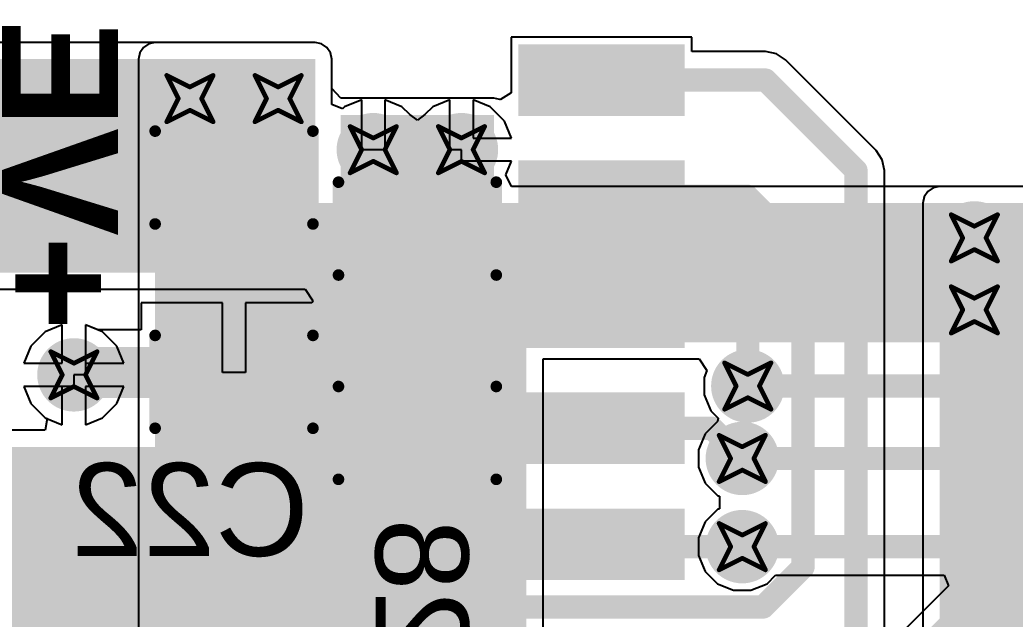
# Model space of a CAD drawing. Header units: inches. Extents: x -48 to 200, y -49 to 27.
# Drawn here: x 0.2757 to 0.7045, y 1.6048 to 1.8629 of the extents above; entities that cross this region are included whole.
import ezdxf

# ---------------------------------------------------------------- set-up
doc = ezdxf.new("R2010")
doc.units = ezdxf.units.IN
doc.header["$MEASUREMENT"] = 0
for name, color, linetype in [('Bottom Layer', 5, 'Continuous'), ('Bottom Overlay', 54, 'Continuous'), ('Bottom Paste', 16, 'Continuous'), ('Bottom Solder', 6, 'Continuous'), ('Drill Drawing', 1, 'Continuous'), ('Top Layer', 1, 'Continuous'), ('Top Solder', 216, 'Continuous'), ('Via Holes', 16, 'Continuous')]:
    doc.layers.add(name, color=color, linetype=linetype)
doc.styles.add('Arial', font='', dxfattribs={"height": 0.2})
doc.styles.add('Arial_Bold', font='', dxfattribs={"height": 0.2})
doc.styles.get('Arial').set_extended_font_data('Arial')
doc.styles.get('Arial_Bold').set_extended_font_data('Arial', bold=True)

# ---------------------------------------------------------------- blocks, each defined once
blk = doc.blocks.new('16_SOIC__0_295___7_50___W______B_27')
at = {"layer": 'Bottom Layer'}
for points in [[(-0.21654, 0.13642), (-0.15276, 0.13642), (-0.15276, 0.11358), (-0.21654, 0.11358)], [(-0.21654, 0.08642), (-0.15276, 0.08642), (-0.15276, 0.06358), (-0.21654, 0.06358)], [(-0.21654, 0.03642), (-0.15276, 0.03642), (-0.15276, 0.01358), (-0.21654, 0.01358)], [(-0.21654, -0.01358), (-0.15276, -0.01358), (-0.15276, -0.03642), (-0.21654, -0.03642)], [(-0.21654, -0.06358), (-0.15276, -0.06358), (-0.15276, -0.08642), (-0.21654, -0.08642)]]:
    blk.add_hatch(color=5, dxfattribs=at).paths.add_polyline_path(points)
at = {"layer": 'Bottom Paste'}
for points in [[(-0.21654, 0.13642), (-0.15276, 0.13642), (-0.15276, 0.11358), (-0.21654, 0.11358)], [(-0.21654, 0.08642), (-0.15276, 0.08642), (-0.15276, 0.06358), (-0.21654, 0.06358)], [(-0.21654, 0.03642), (-0.15276, 0.03642), (-0.15276, 0.01358), (-0.21654, 0.01358)], [(-0.21654, -0.01358), (-0.15276, -0.01358), (-0.15276, -0.03642), (-0.21654, -0.03642)], [(-0.21654, -0.06358), (-0.15276, -0.06358), (-0.15276, -0.08642), (-0.21654, -0.08642)]]:
    blk.add_hatch(color=16, dxfattribs=at).paths.add_polyline_path(points)
at = {"layer": 'Bottom Solder'}
for points in [[(-0.22054, 0.14042), (-0.14876, 0.14042), (-0.14876, 0.10958), (-0.22054, 0.10958)], [(-0.22054, 0.09042), (-0.14876, 0.09042), (-0.14876, 0.05958), (-0.22054, 0.05958)], [(-0.22054, 0.04042), (-0.14876, 0.04042), (-0.14876, 0.00958), (-0.22054, 0.00958)], [(-0.22054, -0.00958), (-0.14876, -0.00958), (-0.14876, -0.04042), (-0.22054, -0.04042)], [(-0.22054, -0.05958), (-0.14876, -0.05958), (-0.14876, -0.09042), (-0.22054, -0.09042)]]:
    blk.add_hatch(color=6, dxfattribs=at).paths.add_polyline_path(points)
blk = doc.blocks.new('CAP_0805_B_34')
at = {"layer": 'Bottom Layer'}
for points in [[(-0.06, 0.03), (-0.02, 0.03), (-0.02, -0.03), (-0.06, -0.03)], [(0.02, 0.03), (0.06, 0.03), (0.06, -0.03), (0.02, -0.03)]]:
    blk.add_hatch(color=5, dxfattribs=at).paths.add_polyline_path(points)
at = {"layer": 'Bottom Paste'}
for points in [[(-0.06, 0.03), (-0.02, 0.03), (-0.02, -0.03), (-0.06, -0.03)], [(0.02, 0.03), (0.06, 0.03), (0.06, -0.03), (0.02, -0.03)]]:
    blk.add_hatch(color=16, dxfattribs=at).paths.add_polyline_path(points)
at = {"layer": 'Bottom Solder'}
for points in [[(-0.06276, 0.03276), (-0.01724, 0.03276), (-0.01724, -0.03276), (-0.06276, -0.03276)], [(0.01724, 0.03276), (0.06276, 0.03276), (0.06276, -0.03276), (0.01724, -0.03276)]]:
    blk.add_hatch(color=6, dxfattribs=at).paths.add_polyline_path(points)
at = {"layer": 'Bottom Overlay', "const_width": 0.005}
for points in [[(-0.064, -0.034), (-0.064, 0.034)], [(-0.024, 0.034), (-0.064, 0.034)], [(0.064, 0.034), (0.024, 0.034)], [(0.064, -0.034), (0.064, 0.034)], [(-0.024, -0.034), (-0.064, -0.034)], [(0.064, -0.034), (0.024, -0.034)]]:
    blk.add_lwpolyline(points, dxfattribs=at)
at = {"layer": 'Bottom Overlay', "const_width": 0.0025}
for points in [[(-0.06525, 0.034, 1), (-0.06275, 0.034, 1)], [(-0.06525, 0.034, 1), (-0.06275, 0.034, 1)], [(-0.02525, 0.034, 1), (-0.02275, 0.034, 1)], [(0.02275, 0.034, 1), (0.02525, 0.034, 1)], [(0.06275, 0.034, 1), (0.06525, 0.034, 1)], [(0.06275, 0.034, 1), (0.06525, 0.034, 1)], [(-0.06525, -0.034, 1), (-0.06275, -0.034, 1)], [(-0.06525, -0.034, 1), (-0.06275, -0.034, 1)], [(-0.02525, -0.034, 1), (-0.02275, -0.034, 1)], [(0.02275, -0.034, 1), (0.02525, -0.034, 1)], [(0.06275, -0.034, 1), (0.06525, -0.034, 1)], [(0.06275, -0.034, 1), (0.06525, -0.034, 1)]]:
    blk.add_lwpolyline(points, format="xyb", close=True, dxfattribs=at)
blk = doc.blocks.new('CAP_0805_B_56')
at = {"layer": 'Bottom Layer'}
for points in [[(-0.06, 0.03), (-0.02, 0.03), (-0.02, -0.03), (-0.06, -0.03)], [(0.02, 0.03), (0.06, 0.03), (0.06, -0.03), (0.02, -0.03)]]:
    blk.add_hatch(color=5, dxfattribs=at).paths.add_polyline_path(points)
at = {"layer": 'Bottom Paste'}
for points in [[(-0.06, 0.03), (-0.02, 0.03), (-0.02, -0.03), (-0.06, -0.03)], [(0.02, 0.03), (0.06, 0.03), (0.06, -0.03), (0.02, -0.03)]]:
    blk.add_hatch(color=16, dxfattribs=at).paths.add_polyline_path(points)
at = {"layer": 'Bottom Solder'}
for points in [[(-0.06276, 0.03276), (-0.01724, 0.03276), (-0.01724, -0.03276), (-0.06276, -0.03276)], [(0.01724, 0.03276), (0.06276, 0.03276), (0.06276, -0.03276), (0.01724, -0.03276)]]:
    blk.add_hatch(color=6, dxfattribs=at).paths.add_polyline_path(points)
at = {"layer": 'Bottom Overlay', "const_width": 0.005}
for points in [[(-0.064, 0.034), (-0.064, -0.034)], [(-0.064, 0.034), (-0.024, 0.034)], [(0.024, 0.034), (0.064, 0.034)], [(0.064, 0.034), (0.064, -0.034)], [(-0.064, -0.034), (-0.024, -0.034)], [(0.024, -0.034), (0.064, -0.034)]]:
    blk.add_lwpolyline(points, dxfattribs=at)
at = {"layer": 'Bottom Overlay', "const_width": 0.0025}
for points in [[(-0.06525, 0.034, 1), (-0.06275, 0.034, 1)], [(-0.06525, 0.034, 1), (-0.06275, 0.034, 1)], [(-0.02525, 0.034, 1), (-0.02275, 0.034, 1)], [(0.02275, 0.034, 1), (0.02525, 0.034, 1)], [(0.06275, 0.034, 1), (0.06525, 0.034, 1)], [(0.06275, 0.034, 1), (0.06525, 0.034, 1)], [(-0.06525, -0.034, 1), (-0.06275, -0.034, 1)], [(-0.06525, -0.034, 1), (-0.06275, -0.034, 1)], [(-0.02525, -0.034, 1), (-0.02275, -0.034, 1)], [(0.02275, -0.034, 1), (0.02525, -0.034, 1)], [(0.06275, -0.034, 1), (0.06525, -0.034, 1)], [(0.06275, -0.034, 1), (0.06525, -0.034, 1)]]:
    blk.add_lwpolyline(points, format="xyb", close=True, dxfattribs=at)

msp = doc.modelspace()

# ---------------------------------------------------------------- hatches: boundary and pattern name
at = {"layer": 'Bottom Layer'}
for points in [[(0.177, 1.754), (0.403, 1.754), (0.403, 1.846), (0.177, 1.846)], [(0.414, 1.723), (0.48, 1.723), (0.48, 1.822), (0.414, 1.822)], [(0.672, 1.539), (0.79, 1.539), (0.79, 1.784), (0.672, 1.784)], [(0.27, 1.474), (0.438, 1.474), (0.438, 1.679), (0.27, 1.679)]]:
    msp.add_hatch(color=5, dxfattribs=at).paths.add_polyline_path(points)
h = msp.add_hatch(color=5, dxfattribs=at)
edge = h.paths.add_edge_path()
edge.add_arc((0.349, 1.829), 0.01181, 0, 360)
h = msp.add_hatch(color=5, dxfattribs=at)
edge = h.paths.add_edge_path()
edge.add_arc((0.387, 1.829), 0.01181, 0, 360)
h = msp.add_hatch(color=5, dxfattribs=at)
edge = h.paths.add_edge_path()
edge.add_arc((0.428, 1.807), 0.01181, 0, 360)
h = msp.add_hatch(color=5, dxfattribs=at)
edge = h.paths.add_edge_path()
edge.add_arc((0.466, 1.807), 0.01181, 0, 360)
h = msp.add_hatch(color=5, dxfattribs=at)
edge = h.paths.add_edge_path()
edge.add_arc((0.687, 1.769), 0.01181, 0, 360)
h = msp.add_hatch(color=5, dxfattribs=at)
edge = h.paths.add_edge_path()
edge.add_arc((0.687, 1.738), 0.01181, 0, 360)
h = msp.add_hatch(color=5, dxfattribs=at)
edge = h.paths.add_edge_path()
edge.add_arc((0.299, 1.71), 0.01181, 0, 360)
h = msp.add_hatch(color=5, dxfattribs=at)
edge = h.paths.add_edge_path()
edge.add_arc((0.58937, 1.70519), 0.01181, 0, 360)
h = msp.add_hatch(color=5, dxfattribs=at)
edge = h.paths.add_edge_path()
edge.add_arc((0.587, 1.674), 0.01181, 0, 360)
h = msp.add_hatch(color=5, dxfattribs=at)
edge = h.paths.add_edge_path()
edge.add_arc((0.587, 1.636), 0.01181, 0, 360)
at = {"layer": 'Bottom Solder'}
h = msp.add_hatch(color=6, dxfattribs=at)
edge = h.paths.add_edge_path()
edge.add_arc((0.349, 1.829), 0.01581, 0, 360)
h = msp.add_hatch(color=6, dxfattribs=at)
edge = h.paths.add_edge_path()
edge.add_arc((0.387, 1.829), 0.01581, 0, 360)
h = msp.add_hatch(color=6, dxfattribs=at)
edge = h.paths.add_edge_path()
edge.add_arc((0.428, 1.807), 0.01581, 0, 360)
h = msp.add_hatch(color=6, dxfattribs=at)
edge = h.paths.add_edge_path()
edge.add_arc((0.466, 1.807), 0.01581, 0, 360)
h = msp.add_hatch(color=6, dxfattribs=at)
edge = h.paths.add_edge_path()
edge.add_arc((0.687, 1.769), 0.01581, 0, 360)
h = msp.add_hatch(color=6, dxfattribs=at)
edge = h.paths.add_edge_path()
edge.add_arc((0.687, 1.738), 0.01581, 0, 360)
h = msp.add_hatch(color=6, dxfattribs=at)
edge = h.paths.add_edge_path()
edge.add_arc((0.299, 1.71), 0.01581, 0, 360)
h = msp.add_hatch(color=6, dxfattribs=at)
edge = h.paths.add_edge_path()
edge.add_arc((0.58937, 1.70519), 0.01581, 0, 360)
h = msp.add_hatch(color=6, dxfattribs=at)
edge = h.paths.add_edge_path()
edge.add_arc((0.587, 1.674), 0.01581, 0, 360)
h = msp.add_hatch(color=6, dxfattribs=at)
edge = h.paths.add_edge_path()
edge.add_arc((0.587, 1.636), 0.01581, 0, 360)
at = {"layer": 'Top Layer'}
for points in [[(0.334, 1.495), (0.403, 1.495), (0.403, 1.846), (0.334, 1.846)], [(0.339, 1.724), (0.707, 1.724), (0.707, 1.784), (0.339, 1.784)], [(0.339, 1.495), (0.494, 1.495), (0.494, 1.764), (0.339, 1.764)]]:
    msp.add_hatch(color=1, dxfattribs=at).paths.add_polyline_path(points)
h = msp.add_hatch(color=1, dxfattribs=at)
edge = h.paths.add_edge_path()
edge.add_arc((0.349, 1.829), 0.01181, 0, 360)
h = msp.add_hatch(color=1, dxfattribs=at)
edge = h.paths.add_edge_path()
edge.add_arc((0.387, 1.829), 0.01181, 0, 360)
h = msp.add_hatch(color=1, dxfattribs=at)
edge = h.paths.add_edge_path()
edge.add_arc((0.428, 1.807), 0.01181, 0, 360)
h = msp.add_hatch(color=1, dxfattribs=at)
edge = h.paths.add_edge_path()
edge.add_arc((0.466, 1.807), 0.01181, 0, 360)
h = msp.add_hatch(color=1, dxfattribs=at)
edge = h.paths.add_edge_path()
edge.add_arc((0.687, 1.769), 0.01181, 0, 360)
h = msp.add_hatch(color=1, dxfattribs=at)
edge = h.paths.add_edge_path()
edge.add_arc((0.687, 1.738), 0.01181, 0, 360)
h = msp.add_hatch(color=1, dxfattribs=at)
edge = h.paths.add_edge_path()
edge.add_arc((0.299, 1.71), 0.01181, 0, 360)
h = msp.add_hatch(color=1, dxfattribs=at)
edge = h.paths.add_edge_path()
edge.add_arc((0.58937, 1.70519), 0.01181, 0, 360)
h = msp.add_hatch(color=1, dxfattribs=at)
edge = h.paths.add_edge_path()
edge.add_arc((0.587, 1.674), 0.01181, 0, 360)
h = msp.add_hatch(color=1, dxfattribs=at)
edge = h.paths.add_edge_path()
edge.add_arc((0.587, 1.636), 0.01181, 0, 360)
at = {"layer": 'Top Solder'}
h = msp.add_hatch(color=216, dxfattribs=at)
edge = h.paths.add_edge_path()
edge.add_arc((0.349, 1.829), 0.01581, 0, 360)
h = msp.add_hatch(color=216, dxfattribs=at)
edge = h.paths.add_edge_path()
edge.add_arc((0.387, 1.829), 0.01581, 0, 360)
h = msp.add_hatch(color=216, dxfattribs=at)
edge = h.paths.add_edge_path()
edge.add_arc((0.428, 1.807), 0.01581, 0, 360)
h = msp.add_hatch(color=216, dxfattribs=at)
edge = h.paths.add_edge_path()
edge.add_arc((0.466, 1.807), 0.01581, 0, 360)
h = msp.add_hatch(color=216, dxfattribs=at)
edge = h.paths.add_edge_path()
edge.add_arc((0.687, 1.769), 0.01581, 0, 360)
h = msp.add_hatch(color=216, dxfattribs=at)
edge = h.paths.add_edge_path()
edge.add_arc((0.687, 1.738), 0.01581, 0, 360)
h = msp.add_hatch(color=216, dxfattribs=at)
edge = h.paths.add_edge_path()
edge.add_arc((0.299, 1.71), 0.01581, 0, 360)
h = msp.add_hatch(color=216, dxfattribs=at)
edge = h.paths.add_edge_path()
edge.add_arc((0.58937, 1.70519), 0.01581, 0, 360)
h = msp.add_hatch(color=216, dxfattribs=at)
edge = h.paths.add_edge_path()
edge.add_arc((0.587, 1.674), 0.01581, 0, 360)
h = msp.add_hatch(color=216, dxfattribs=at)
edge = h.paths.add_edge_path()
edge.add_arc((0.587, 1.636), 0.01581, 0, 360)
at = {"layer": 'Via Holes'}
h = msp.add_hatch(color=7, dxfattribs=at)
edge = h.paths.add_edge_path()
edge.add_arc((0.349, 1.829), 0.00591, 0, 360)
h = msp.add_hatch(color=7, dxfattribs=at)
edge = h.paths.add_edge_path()
edge.add_arc((0.387, 1.829), 0.00591, 0, 360)
h = msp.add_hatch(color=7, dxfattribs=at)
edge = h.paths.add_edge_path()
edge.add_arc((0.428, 1.807), 0.00591, 0, 360)
h = msp.add_hatch(color=7, dxfattribs=at)
edge = h.paths.add_edge_path()
edge.add_arc((0.466, 1.807), 0.00591, 0, 360)
h = msp.add_hatch(color=7, dxfattribs=at)
edge = h.paths.add_edge_path()
edge.add_arc((0.687, 1.769), 0.00591, 0, 360)
h = msp.add_hatch(color=7, dxfattribs=at)
edge = h.paths.add_edge_path()
edge.add_arc((0.687, 1.738), 0.00591, 0, 360)
h = msp.add_hatch(color=7, dxfattribs=at)
edge = h.paths.add_edge_path()
edge.add_arc((0.299, 1.71), 0.00591, 0, 360)
h = msp.add_hatch(color=7, dxfattribs=at)
edge = h.paths.add_edge_path()
edge.add_arc((0.58937, 1.70519), 0.00591, 0, 360)
h = msp.add_hatch(color=7, dxfattribs=at)
edge = h.paths.add_edge_path()
edge.add_arc((0.587, 1.674), 0.00591, 0, 360)
h = msp.add_hatch(color=7, dxfattribs=at)
edge = h.paths.add_edge_path()
edge.add_arc((0.587, 1.636), 0.00591, 0, 360)

# ---------------------------------------------------------------- linework, layer by layer
at = {"layer": 'Bottom Layer'}
for p, q in [((0.403, 1.85314), (0.177, 1.85314)), ((0.40573, 1.85259), (0.403, 1.85314)), ((0.40805, 1.85105), (0.40573, 1.85259)), ((0.56524, 1.85542), (0.48746, 1.85542)), ((0.48746, 1.85542), (0.48746, 1.83144)), ((0.56524, 1.84924), (0.56524, 1.85542)), ((0.40959, 1.84873), (0.40805, 1.85105)), ((0.41014, 1.846), (0.40959, 1.84873)), ((0.597, 1.84924), (0.56524, 1.84924)), ((0.60168, 1.8483), (0.597, 1.84924)), ((0.60565, 1.84565), (0.60168, 1.8483)), ((0.41014, 1.83339), (0.41014, 1.846)), ((0.64465, 1.80665), (0.60565, 1.84565)), ((0.414, 1.82914), (0.41014, 1.83339)), ((0.48746, 1.83144), (0.4828, 1.82864)), ((0.48, 1.82914), (0.414, 1.82914)), ((0.48246, 1.82865), (0.48, 1.82914)), ((0.4828, 1.82864), (0.48246, 1.82865)), ((0.6473, 1.80268), (0.64465, 1.80665)), ((0.64824, 1.798), (0.6473, 1.80268)), ((0.64824, 1.51307), (0.64824, 1.798)), ((0.66695, 1.78905), (0.66541, 1.78673)), ((0.66927, 1.79059), (0.66695, 1.78905)), ((0.672, 1.79114), (0.66927, 1.79059)), ((0.79, 1.79114), (0.672, 1.79114)), ((0.66541, 1.78673), (0.66486, 1.784)), ((0.66486, 1.784), (0.66486, 1.559)), ((0.177, 1.74686), (0.3987, 1.74686)), ((0.3987, 1.74686), (0.40195, 1.74186)), ((0.40195, 1.74186), (0.40157, 1.741)), ((0.363, 1.741), (0.328, 1.741)), ((0.328, 1.741), (0.328, 1.72935)), ((0.363, 1.711), (0.363, 1.741)), ((0.40157, 1.741), (0.373, 1.741)), ((0.373, 1.741), (0.373, 1.711)), ((0.28665, 1.72849), (0.28051, 1.72235)), ((0.294, 1.73154), (0.28665, 1.72849)), ((0.294, 1.715), (0.294, 1.73154)), ((0.30927, 1.72935), (0.304, 1.73154)), ((0.304, 1.73154), (0.304, 1.71)), ((0.328, 1.72935), (0.30927, 1.72935)), ((0.28051, 1.72235), (0.27746, 1.715)), ((0.27746, 1.715), (0.294, 1.715)), ((0.373, 1.711), (0.363, 1.711)), ((0.304, 1.71), (0.299, 1.71)), ((0.299, 1.71), (0.299, 1.705)), ((0.299, 1.705), (0.27746, 1.705)), ((0.27746, 1.705), (0.28051, 1.69765)), ((0.28051, 1.69765), (0.28665, 1.69151)), ((0.28754, 1.69114), (0.28655, 1.68614)), ((0.28665, 1.69151), (0.28754, 1.69114)), ((0.28655, 1.68614), (0.252, 1.68614))]:
    msp.add_line(p, q, dxfattribs=at)
for points, const_width in [([(0.52635, 1.837), (0.597, 1.837)], 0.01), ([(0.597, 1.837), (0.636, 1.798)], 0.01), ([(0.636, 1.508), (0.636, 1.798)], 0.01), ([(0.52635, 1.787), (0.589, 1.787)], 0.01), ([(0.589, 1.787), (0.61318, 1.76282)], 0.01), ([(0.61318, 1.62718), (0.61318, 1.76282)], 0.01), ([(0.52635, 1.737), (0.579, 1.737)], 0.01), ([(0.579, 1.737), (0.58937, 1.72663)], 0.01), ([(0.58937, 1.70519), (0.58937, 1.72663)], 0.01), ([(0.299, 1.71), (0.29944, 1.71)], 0.022), ([(0.29944, 1.71), (0.30044, 1.711)], 0.022), ([(0.30044, 1.711), (0.368, 1.711)], 0.022), ([(0.52635, 1.687), (0.574, 1.687)], 0.01), ([(0.574, 1.687), (0.587, 1.674)], 0.01), ([(0.52635, 1.637), (0.52735, 1.636)], 0.01), ([(0.52735, 1.636), (0.587, 1.636)], 0.01), ([(0.596, 1.61), (0.61318, 1.62718)], 0.01), ([(0.45, 1.58818), (0.47182, 1.61)], 0.01), ([(0.47182, 1.61), (0.596, 1.61)], 0.01)]:
    msp.add_lwpolyline(points, dxfattribs=dict(at, const_width=const_width))
for points, const_width in [([(0.52385, 1.837, 1), (0.52885, 1.837, 1)], 0.005), ([(0.5945, 1.837, 1), (0.5995, 1.837, 1)], 0.005), ([(0.5945, 1.837, 1), (0.5995, 1.837, 1)], 0.005), ([(0.6335, 1.798, 1), (0.6385, 1.798, 1)], 0.005), ([(0.6335, 1.798, 1), (0.6385, 1.798, 1)], 0.005), ([(0.52385, 1.787, 1), (0.52885, 1.787, 1)], 0.005), ([(0.5865, 1.787, 1), (0.5915, 1.787, 1)], 0.005), ([(0.5865, 1.787, 1), (0.5915, 1.787, 1)], 0.005), ([(0.61068, 1.76282, 1), (0.61568, 1.76282, 1)], 0.005), ([(0.61068, 1.76282, 1), (0.61568, 1.76282, 1)], 0.005), ([(0.52385, 1.737, 1), (0.52885, 1.737, 1)], 0.005), ([(0.5765, 1.737, 1), (0.5815, 1.737, 1)], 0.005), ([(0.5765, 1.737, 1), (0.5815, 1.737, 1)], 0.005), ([(0.58687, 1.72663, 1), (0.59187, 1.72663, 1)], 0.005), ([(0.58687, 1.72663, 1), (0.59187, 1.72663, 1)], 0.005), ([(0.2935, 1.71, 1), (0.3045, 1.71, 1)], 0.011), ([(0.29394, 1.71, 1), (0.30494, 1.71, 1)], 0.011), ([(0.29394, 1.71, 1), (0.30494, 1.71, 1)], 0.011), ([(0.29494, 1.711, 1), (0.30594, 1.711, 1)], 0.011), ([(0.29494, 1.711, 1), (0.30594, 1.711, 1)], 0.011), ([(0.3625, 1.711, 1), (0.3735, 1.711, 1)], 0.011), ([(0.58687, 1.70519, 1), (0.59187, 1.70519, 1)], 0.005), ([(0.52385, 1.687, 1), (0.52885, 1.687, 1)], 0.005), ([(0.5715, 1.687, 1), (0.5765, 1.687, 1)], 0.005), ([(0.5715, 1.687, 1), (0.5765, 1.687, 1)], 0.005), ([(0.5845, 1.674, 1), (0.5895, 1.674, 1)], 0.005), ([(0.52385, 1.637, 1), (0.52885, 1.637, 1)], 0.005), ([(0.52485, 1.636, 1), (0.52985, 1.636, 1)], 0.005), ([(0.52485, 1.636, 1), (0.52985, 1.636, 1)], 0.005), ([(0.5845, 1.636, 1), (0.5895, 1.636, 1)], 0.005), ([(0.61068, 1.62718, 1), (0.61568, 1.62718, 1)], 0.005), ([(0.61068, 1.62718, 1), (0.61568, 1.62718, 1)], 0.005), ([(0.46932, 1.61, 1), (0.47432, 1.61, 1)], 0.005), ([(0.46932, 1.61, 1), (0.47432, 1.61, 1)], 0.005), ([(0.5935, 1.61, 1), (0.5985, 1.61, 1)], 0.005), ([(0.5935, 1.61, 1), (0.5985, 1.61, 1)], 0.005)]:
    msp.add_lwpolyline(points, format="xyb", close=True, dxfattribs=dict(at, const_width=const_width))
at = {"layer": 'Drill Drawing', "const_width": 0.002}
for points in [[(0.339, 1.839), (0.349, 1.834)], [(0.339, 1.839), (0.344, 1.829)], [(0.349, 1.834), (0.359, 1.839)], [(0.354, 1.829), (0.359, 1.839)], [(0.377, 1.839), (0.387, 1.834)], [(0.377, 1.839), (0.382, 1.829)], [(0.387, 1.834), (0.397, 1.839)], [(0.392, 1.829), (0.397, 1.839)], [(0.339, 1.819), (0.344, 1.829)], [(0.354, 1.829), (0.359, 1.819)], [(0.377, 1.819), (0.382, 1.829)], [(0.392, 1.829), (0.397, 1.819)], [(0.339, 1.819), (0.349, 1.824)], [(0.349, 1.824), (0.359, 1.819)], [(0.377, 1.819), (0.387, 1.824)], [(0.387, 1.824), (0.397, 1.819)], [(0.418, 1.817), (0.428, 1.812)], [(0.418, 1.817), (0.423, 1.807)], [(0.428, 1.812), (0.438, 1.817)], [(0.433, 1.807), (0.438, 1.817)], [(0.456, 1.817), (0.466, 1.812)], [(0.456, 1.817), (0.461, 1.807)], [(0.466, 1.812), (0.476, 1.817)], [(0.471, 1.807), (0.476, 1.817)], [(0.418, 1.797), (0.423, 1.807)], [(0.433, 1.807), (0.438, 1.797)], [(0.456, 1.797), (0.461, 1.807)], [(0.471, 1.807), (0.476, 1.797)], [(0.418, 1.797), (0.428, 1.802)], [(0.428, 1.802), (0.438, 1.797)], [(0.456, 1.797), (0.466, 1.802)], [(0.466, 1.802), (0.476, 1.797)], [(0.677, 1.779), (0.687, 1.774)], [(0.677, 1.779), (0.682, 1.769)], [(0.687, 1.774), (0.697, 1.779)], [(0.692, 1.769), (0.697, 1.779)], [(0.677, 1.759), (0.682, 1.769)], [(0.692, 1.769), (0.697, 1.759)], [(0.677, 1.759), (0.687, 1.764)], [(0.687, 1.764), (0.697, 1.759)], [(0.677, 1.748), (0.687, 1.743)], [(0.677, 1.748), (0.682, 1.738)], [(0.687, 1.743), (0.697, 1.748)], [(0.692, 1.738), (0.697, 1.748)], [(0.677, 1.728), (0.682, 1.738)], [(0.692, 1.738), (0.697, 1.728)], [(0.677, 1.728), (0.687, 1.733)], [(0.687, 1.733), (0.697, 1.728)], [(0.289, 1.72), (0.299, 1.715)], [(0.289, 1.72), (0.294, 1.71)], [(0.299, 1.715), (0.309, 1.72)], [(0.304, 1.71), (0.309, 1.72)], [(0.57937, 1.71519), (0.58937, 1.71019)], [(0.57937, 1.71519), (0.58437, 1.70519)], [(0.58937, 1.71019), (0.59937, 1.71519)], [(0.59437, 1.70519), (0.59937, 1.71519)], [(0.289, 1.7), (0.294, 1.71)], [(0.304, 1.71), (0.309, 1.7)], [(0.289, 1.7), (0.299, 1.705)], [(0.299, 1.705), (0.309, 1.7)], [(0.57937, 1.69519), (0.58437, 1.70519)], [(0.59437, 1.70519), (0.59937, 1.69519)], [(0.57937, 1.69519), (0.58937, 1.70019)], [(0.58937, 1.70019), (0.59937, 1.69519)], [(0.577, 1.684), (0.587, 1.679)], [(0.577, 1.684), (0.582, 1.674)], [(0.587, 1.679), (0.597, 1.684)], [(0.592, 1.674), (0.597, 1.684)], [(0.577, 1.664), (0.582, 1.674)], [(0.592, 1.674), (0.597, 1.664)], [(0.577, 1.664), (0.587, 1.669)], [(0.587, 1.669), (0.597, 1.664)], [(0.577, 1.646), (0.587, 1.641)], [(0.577, 1.646), (0.582, 1.636)], [(0.587, 1.641), (0.597, 1.646)], [(0.592, 1.636), (0.597, 1.646)], [(0.577, 1.626), (0.582, 1.636)], [(0.592, 1.636), (0.597, 1.626)], [(0.577, 1.626), (0.587, 1.631)], [(0.587, 1.631), (0.597, 1.626)]]:
    msp.add_lwpolyline(points, dxfattribs=at)
at = {"layer": 'Drill Drawing', "const_width": 0.001}
for points in [[(0.3385, 1.839, 1), (0.3395, 1.839, 1)], [(0.3385, 1.839, 1), (0.3395, 1.839, 1)], [(0.3585, 1.839, 1), (0.3595, 1.839, 1)], [(0.3585, 1.839, 1), (0.3595, 1.839, 1)], [(0.3765, 1.839, 1), (0.3775, 1.839, 1)], [(0.3765, 1.839, 1), (0.3775, 1.839, 1)], [(0.3965, 1.839, 1), (0.3975, 1.839, 1)], [(0.3965, 1.839, 1), (0.3975, 1.839, 1)], [(0.3485, 1.834, 1), (0.3495, 1.834, 1)], [(0.3485, 1.834, 1), (0.3495, 1.834, 1)], [(0.3865, 1.834, 1), (0.3875, 1.834, 1)], [(0.3865, 1.834, 1), (0.3875, 1.834, 1)], [(0.3435, 1.829, 1), (0.3445, 1.829, 1)], [(0.3435, 1.829, 1), (0.3445, 1.829, 1)], [(0.3535, 1.829, 1), (0.3545, 1.829, 1)], [(0.3535, 1.829, 1), (0.3545, 1.829, 1)], [(0.3815, 1.829, 1), (0.3825, 1.829, 1)], [(0.3815, 1.829, 1), (0.3825, 1.829, 1)], [(0.3915, 1.829, 1), (0.3925, 1.829, 1)], [(0.3915, 1.829, 1), (0.3925, 1.829, 1)], [(0.3485, 1.824, 1), (0.3495, 1.824, 1)], [(0.3485, 1.824, 1), (0.3495, 1.824, 1)], [(0.3865, 1.824, 1), (0.3875, 1.824, 1)], [(0.3865, 1.824, 1), (0.3875, 1.824, 1)], [(0.3385, 1.819, 1), (0.3395, 1.819, 1)], [(0.3385, 1.819, 1), (0.3395, 1.819, 1)], [(0.3585, 1.819, 1), (0.3595, 1.819, 1)], [(0.3585, 1.819, 1), (0.3595, 1.819, 1)], [(0.3765, 1.819, 1), (0.3775, 1.819, 1)], [(0.3765, 1.819, 1), (0.3775, 1.819, 1)], [(0.3965, 1.819, 1), (0.3975, 1.819, 1)], [(0.3965, 1.819, 1), (0.3975, 1.819, 1)], [(0.4175, 1.817, 1), (0.4185, 1.817, 1)], [(0.4175, 1.817, 1), (0.4185, 1.817, 1)], [(0.4375, 1.817, 1), (0.4385, 1.817, 1)], [(0.4375, 1.817, 1), (0.4385, 1.817, 1)], [(0.4555, 1.817, 1), (0.4565, 1.817, 1)], [(0.4555, 1.817, 1), (0.4565, 1.817, 1)], [(0.4755, 1.817, 1), (0.4765, 1.817, 1)], [(0.4755, 1.817, 1), (0.4765, 1.817, 1)], [(0.4275, 1.812, 1), (0.4285, 1.812, 1)], [(0.4275, 1.812, 1), (0.4285, 1.812, 1)], [(0.4655, 1.812, 1), (0.4665, 1.812, 1)], [(0.4655, 1.812, 1), (0.4665, 1.812, 1)], [(0.4225, 1.807, 1), (0.4235, 1.807, 1)], [(0.4225, 1.807, 1), (0.4235, 1.807, 1)], [(0.4325, 1.807, 1), (0.4335, 1.807, 1)], [(0.4325, 1.807, 1), (0.4335, 1.807, 1)], [(0.4605, 1.807, 1), (0.4615, 1.807, 1)], [(0.4605, 1.807, 1), (0.4615, 1.807, 1)], [(0.4705, 1.807, 1), (0.4715, 1.807, 1)], [(0.4705, 1.807, 1), (0.4715, 1.807, 1)], [(0.4275, 1.802, 1), (0.4285, 1.802, 1)], [(0.4275, 1.802, 1), (0.4285, 1.802, 1)], [(0.4655, 1.802, 1), (0.4665, 1.802, 1)], [(0.4655, 1.802, 1), (0.4665, 1.802, 1)], [(0.4175, 1.797, 1), (0.4185, 1.797, 1)], [(0.4175, 1.797, 1), (0.4185, 1.797, 1)], [(0.4375, 1.797, 1), (0.4385, 1.797, 1)], [(0.4375, 1.797, 1), (0.4385, 1.797, 1)], [(0.4555, 1.797, 1), (0.4565, 1.797, 1)], [(0.4555, 1.797, 1), (0.4565, 1.797, 1)], [(0.4755, 1.797, 1), (0.4765, 1.797, 1)], [(0.4755, 1.797, 1), (0.4765, 1.797, 1)], [(0.6765, 1.779, 1), (0.6775, 1.779, 1)], [(0.6765, 1.779, 1), (0.6775, 1.779, 1)], [(0.6965, 1.779, 1), (0.6975, 1.779, 1)], [(0.6965, 1.779, 1), (0.6975, 1.779, 1)], [(0.6865, 1.774, 1), (0.6875, 1.774, 1)], [(0.6865, 1.774, 1), (0.6875, 1.774, 1)], [(0.6815, 1.769, 1), (0.6825, 1.769, 1)], [(0.6815, 1.769, 1), (0.6825, 1.769, 1)], [(0.6915, 1.769, 1), (0.6925, 1.769, 1)], [(0.6915, 1.769, 1), (0.6925, 1.769, 1)], [(0.6865, 1.764, 1), (0.6875, 1.764, 1)], [(0.6865, 1.764, 1), (0.6875, 1.764, 1)], [(0.6765, 1.759, 1), (0.6775, 1.759, 1)], [(0.6765, 1.759, 1), (0.6775, 1.759, 1)], [(0.6965, 1.759, 1), (0.6975, 1.759, 1)], [(0.6965, 1.759, 1), (0.6975, 1.759, 1)], [(0.6765, 1.748, 1), (0.6775, 1.748, 1)], [(0.6765, 1.748, 1), (0.6775, 1.748, 1)], [(0.6965, 1.748, 1), (0.6975, 1.748, 1)], [(0.6965, 1.748, 1), (0.6975, 1.748, 1)], [(0.6865, 1.743, 1), (0.6875, 1.743, 1)], [(0.6865, 1.743, 1), (0.6875, 1.743, 1)], [(0.6815, 1.738, 1), (0.6825, 1.738, 1)], [(0.6815, 1.738, 1), (0.6825, 1.738, 1)], [(0.6915, 1.738, 1), (0.6925, 1.738, 1)], [(0.6915, 1.738, 1), (0.6925, 1.738, 1)], [(0.6865, 1.733, 1), (0.6875, 1.733, 1)], [(0.6865, 1.733, 1), (0.6875, 1.733, 1)], [(0.6765, 1.728, 1), (0.6775, 1.728, 1)], [(0.6765, 1.728, 1), (0.6775, 1.728, 1)], [(0.6965, 1.728, 1), (0.6975, 1.728, 1)], [(0.6965, 1.728, 1), (0.6975, 1.728, 1)], [(0.2885, 1.72, 1), (0.2895, 1.72, 1)], [(0.2885, 1.72, 1), (0.2895, 1.72, 1)], [(0.3085, 1.72, 1), (0.3095, 1.72, 1)], [(0.3085, 1.72, 1), (0.3095, 1.72, 1)], [(0.2985, 1.715, 1), (0.2995, 1.715, 1)], [(0.2985, 1.715, 1), (0.2995, 1.715, 1)], [(0.57887, 1.71519, 1), (0.57987, 1.71519, 1)], [(0.57887, 1.71519, 1), (0.57987, 1.71519, 1)], [(0.59887, 1.71519, 1), (0.59987, 1.71519, 1)], [(0.59887, 1.71519, 1), (0.59987, 1.71519, 1)], [(0.2935, 1.71, 1), (0.2945, 1.71, 1)], [(0.2935, 1.71, 1), (0.2945, 1.71, 1)], [(0.3035, 1.71, 1), (0.3045, 1.71, 1)], [(0.3035, 1.71, 1), (0.3045, 1.71, 1)], [(0.58887, 1.71019, 1), (0.58987, 1.71019, 1)], [(0.58887, 1.71019, 1), (0.58987, 1.71019, 1)], [(0.2985, 1.705, 1), (0.2995, 1.705, 1)], [(0.2985, 1.705, 1), (0.2995, 1.705, 1)], [(0.58387, 1.70519, 1), (0.58487, 1.70519, 1)], [(0.58387, 1.70519, 1), (0.58487, 1.70519, 1)], [(0.59387, 1.70519, 1), (0.59487, 1.70519, 1)], [(0.59387, 1.70519, 1), (0.59487, 1.70519, 1)], [(0.2885, 1.7, 1), (0.2895, 1.7, 1)], [(0.2885, 1.7, 1), (0.2895, 1.7, 1)], [(0.3085, 1.7, 1), (0.3095, 1.7, 1)], [(0.3085, 1.7, 1), (0.3095, 1.7, 1)], [(0.58887, 1.70019, 1), (0.58987, 1.70019, 1)], [(0.58887, 1.70019, 1), (0.58987, 1.70019, 1)], [(0.57887, 1.69519, 1), (0.57987, 1.69519, 1)], [(0.57887, 1.69519, 1), (0.57987, 1.69519, 1)], [(0.59887, 1.69519, 1), (0.59987, 1.69519, 1)], [(0.59887, 1.69519, 1), (0.59987, 1.69519, 1)], [(0.5765, 1.684, 1), (0.5775, 1.684, 1)], [(0.5765, 1.684, 1), (0.5775, 1.684, 1)], [(0.5965, 1.684, 1), (0.5975, 1.684, 1)], [(0.5965, 1.684, 1), (0.5975, 1.684, 1)], [(0.5865, 1.679, 1), (0.5875, 1.679, 1)], [(0.5865, 1.679, 1), (0.5875, 1.679, 1)], [(0.5815, 1.674, 1), (0.5825, 1.674, 1)], [(0.5815, 1.674, 1), (0.5825, 1.674, 1)], [(0.5915, 1.674, 1), (0.5925, 1.674, 1)], [(0.5915, 1.674, 1), (0.5925, 1.674, 1)], [(0.5865, 1.669, 1), (0.5875, 1.669, 1)], [(0.5865, 1.669, 1), (0.5875, 1.669, 1)], [(0.5765, 1.664, 1), (0.5775, 1.664, 1)], [(0.5765, 1.664, 1), (0.5775, 1.664, 1)], [(0.5965, 1.664, 1), (0.5975, 1.664, 1)], [(0.5965, 1.664, 1), (0.5975, 1.664, 1)], [(0.5765, 1.646, 1), (0.5775, 1.646, 1)], [(0.5765, 1.646, 1), (0.5775, 1.646, 1)], [(0.5965, 1.646, 1), (0.5975, 1.646, 1)], [(0.5965, 1.646, 1), (0.5975, 1.646, 1)], [(0.5865, 1.641, 1), (0.5875, 1.641, 1)], [(0.5865, 1.641, 1), (0.5875, 1.641, 1)], [(0.5815, 1.636, 1), (0.5825, 1.636, 1)], [(0.5815, 1.636, 1), (0.5825, 1.636, 1)], [(0.5915, 1.636, 1), (0.5925, 1.636, 1)], [(0.5915, 1.636, 1), (0.5925, 1.636, 1)], [(0.5865, 1.631, 1), (0.5875, 1.631, 1)], [(0.5865, 1.631, 1), (0.5875, 1.631, 1)], [(0.5765, 1.626, 1), (0.5775, 1.626, 1)], [(0.5765, 1.626, 1), (0.5775, 1.626, 1)], [(0.5965, 1.626, 1), (0.5975, 1.626, 1)], [(0.5965, 1.626, 1), (0.5975, 1.626, 1)]]:
    msp.add_lwpolyline(points, format="xyb", close=True, dxfattribs=at)
at = {"layer": 'Top Layer'}
for p, q in [((0.33127, 1.85259), (0.32895, 1.85105)), ((0.334, 1.85314), (0.33127, 1.85259)), ((0.403, 1.85314), (0.334, 1.85314)), ((0.40573, 1.85259), (0.403, 1.85314)), ((0.40805, 1.85105), (0.40573, 1.85259)), ((0.32741, 1.84873), (0.32686, 1.846)), ((0.32895, 1.85105), (0.32741, 1.84873)), ((0.40959, 1.84873), (0.40805, 1.85105)), ((0.41014, 1.846), (0.40959, 1.84873)), ((0.32686, 1.846), (0.32686, 1.495)), ((0.41014, 1.82652), (0.41014, 1.846)), ((0.423, 1.82854), (0.41565, 1.82549)), ((0.423, 1.807), (0.423, 1.82854)), ((0.44035, 1.82549), (0.433, 1.82854)), ((0.433, 1.82854), (0.433, 1.807)), ((0.461, 1.82854), (0.45365, 1.82549)), ((0.461, 1.807), (0.461, 1.82854)), ((0.47835, 1.82549), (0.471, 1.82854)), ((0.471, 1.82854), (0.471, 1.812)), ((0.41476, 1.8246), (0.41014, 1.82652)), ((0.41565, 1.82549), (0.41476, 1.8246)), ((0.44373, 1.82211), (0.44035, 1.82549)), ((0.45365, 1.82549), (0.45027, 1.82211)), ((0.48449, 1.81935), (0.47835, 1.82549)), ((0.447, 1.81973), (0.44373, 1.82211)), ((0.45027, 1.82211), (0.447, 1.81973)), ((0.48754, 1.812), (0.48449, 1.81935)), ((0.471, 1.812), (0.48754, 1.812)), ((0.433, 1.807), (0.423, 1.807)), ((0.466, 1.807), (0.461, 1.807)), ((0.466, 1.802), (0.466, 1.807)), ((0.48754, 1.802), (0.466, 1.802)), ((0.48511, 1.79614), (0.48754, 1.802)), ((0.48752, 1.79114), (0.48511, 1.79614)), ((0.707, 1.79114), (0.48752, 1.79114)), ((0.28665, 1.72849), (0.28051, 1.72235)), ((0.294, 1.73154), (0.28665, 1.72849)), ((0.294, 1.715), (0.294, 1.73154)), ((0.31135, 1.72849), (0.304, 1.73154)), ((0.304, 1.73154), (0.304, 1.715)), ((0.31749, 1.72235), (0.31135, 1.72849)), ((0.28051, 1.72235), (0.27746, 1.715)), ((0.32054, 1.715), (0.31749, 1.72235)), ((0.50114, 1.495), (0.50114, 1.71686)), ((0.50114, 1.71686), (0.56843, 1.71686)), ((0.56843, 1.71686), (0.57177, 1.71186)), ((0.27746, 1.715), (0.294, 1.715)), ((0.304, 1.715), (0.32054, 1.715)), ((0.57177, 1.71186), (0.57056, 1.70893)), ((0.57056, 1.70893), (0.57056, 1.70145)), ((0.294, 1.705), (0.27746, 1.705)), ((0.27746, 1.705), (0.28051, 1.69765)), ((0.294, 1.68846), (0.294, 1.705)), ((0.32054, 1.705), (0.304, 1.705)), ((0.304, 1.705), (0.304, 1.68846)), ((0.31749, 1.69765), (0.32054, 1.705)), ((0.57056, 1.70145), (0.57342, 1.69453)), ((0.28051, 1.69765), (0.28665, 1.69151)), ((0.31135, 1.69151), (0.31749, 1.69765)), ((0.57342, 1.69453), (0.57662, 1.69133)), ((0.28665, 1.69151), (0.294, 1.68846)), ((0.304, 1.68846), (0.31135, 1.69151)), ((0.57634, 1.68995), (0.57105, 1.68466)), ((0.57662, 1.69133), (0.57634, 1.68995)), ((0.57105, 1.68466), (0.56819, 1.67774)), ((0.56819, 1.67774), (0.56819, 1.67026)), ((0.56819, 1.67026), (0.57105, 1.66334)), ((0.57105, 1.66334), (0.57634, 1.65805)), ((0.57634, 1.65805), (0.57718, 1.65771)), ((0.57718, 1.65771), (0.57718, 1.65229)), ((0.57634, 1.65195), (0.57105, 1.64666)), ((0.57718, 1.65229), (0.57634, 1.65195)), ((0.57105, 1.64666), (0.56819, 1.63974)), ((0.56819, 1.63974), (0.56819, 1.63226)), ((0.56819, 1.63226), (0.57105, 1.62534)), ((0.57105, 1.62534), (0.57634, 1.62005)), ((0.59766, 1.62005), (0.60137, 1.62376)), ((0.60137, 1.62376), (0.67393, 1.62376)), ((0.67393, 1.62376), (0.67584, 1.61915)), ((0.67584, 1.61915), (0.45093, 1.39424)), ((0.57634, 1.62005), (0.58326, 1.61719)), ((0.58326, 1.61719), (0.59074, 1.61719)), ((0.59074, 1.61719), (0.59766, 1.62005))]:
    msp.add_line(p, q, dxfattribs=at)
at = {"layer": 'Top Layer', "const_width": 0.01}
for points in [[(0.70516, 1.70519), (0.90297, 1.903)], [(0.69801, 1.674), (0.91001, 1.886)], [(0.68405, 1.636), (0.91705, 1.869)], [(0.456, 1.382), (0.812, 1.738)], [(0.58937, 1.70519), (0.70516, 1.70519)], [(0.38004, 1.282), (0.78504, 1.687)], [(0.587, 1.674), (0.69801, 1.674)], [(0.587, 1.636), (0.68405, 1.636)]]:
    msp.add_lwpolyline(points, dxfattribs=at)
at = {"layer": 'Top Layer', "const_width": 0.005}
for points in [[(0.58687, 1.70519, 1), (0.59187, 1.70519, 1)], [(0.70266, 1.70519, 1), (0.70766, 1.70519, 1)], [(0.70266, 1.70519, 1), (0.70766, 1.70519, 1)], [(0.5845, 1.674, 1), (0.5895, 1.674, 1)], [(0.69551, 1.674, 1), (0.70051, 1.674, 1)], [(0.69551, 1.674, 1), (0.70051, 1.674, 1)], [(0.5845, 1.636, 1), (0.5895, 1.636, 1)], [(0.68155, 1.636, 1), (0.68655, 1.636, 1)], [(0.68155, 1.636, 1), (0.68655, 1.636, 1)]]:
    msp.add_lwpolyline(points, format="xyb", close=True, dxfattribs=at)

# ---------------------------------------------------------------- block references
msp.add_blockref('16_SOIC__0_295___7_50___W______B_27', (0.711, 1.712))
for name, p, rotation in [('CAP_0805_B_56', (0.368, 1.751), 90), ('CAP_0805_B_34', (0.447, 1.729), 270)]:
    msp.add_blockref(name, p, dxfattribs=dict(rotation=rotation))

# ---------------------------------------------------------------- texts
at = {"layer": 'Bottom Overlay', "text_generation_flag": 2}
for s, height, style, p in [('+VE', 0.05, 'Arial_Bold', (0.268, 1.729)), ('C28', 0.04, 'Arial', (0.42901, 1.54568))]:
    msp.add_text(s, height=height, rotation=270, dxfattribs=dict(at, style=style)).set_placement(p)
at = {"layer": 'Bottom Overlay', "style": 'Arial', "text_generation_flag": 2}
msp.add_text('C22', height=0.04, dxfattribs=at).set_placement((0.40032, 1.63201))

doc.saveas('drawing.dxf')
